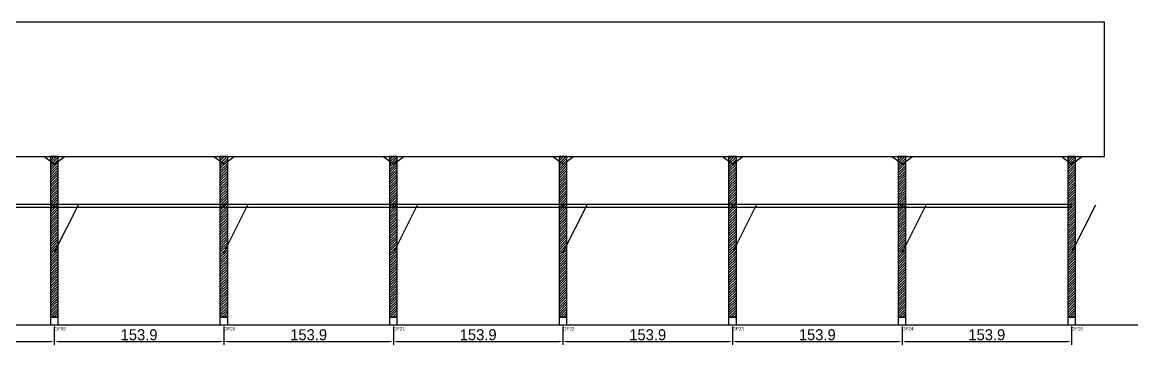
# Model space of a CAD drawing. Header units: metres. Extents: x -30 to 3783, y -25 to 308.
# Drawn here: x 2771 to 3783, y -25 to 268 of the extents above; entities that cross this region are included whole.
import ezdxf

# ---------------------------------------------------------------- set-up
doc = ezdxf.new("R2010")
doc.units = ezdxf.units.M
for name, color, linetype in [('BARRA_ANCORAGEM', 1, 'Continuous'), ('COTA', 241, 'Continuous'), ('GARFOS OK', 3, 'Continuous'), ('NOME DA VIGA', 6, 'Continuous'), ('SARR_7x7', 40, 'Continuous'), ('TIRAS REESCORAMENTO', 252, 'Continuous'), ('VIGAS', 3, 'Continuous')]:
    doc.layers.add(name, color=color, linetype=linetype)
doc.dimstyles.new('EZ DXF', dxfattribs={"dimtxt": 10, "dimasz": 3.5, "dimexe": 3, "dimexo": 1.5, "dimgap": 1, "dimtad": 1, "dimdec": 1, "dimdsep": 46, "dimcen": 2.5, "dimazin": 3, "dimtfac": 1, "dimtmove": 0, "dimatfit": 3})

msp = doc.modelspace()

# ---------------------------------------------------------------- hatches: boundary and pattern name
at = {"layer": 'COTA'}
h = msp.add_hatch(dxfattribs=at)
h.set_pattern_fill('ANSI31', scale=0.5)
h.paths.add_polyline_path([(2796.45, 0), (2803.45, 0), (2803.45, 146), (2796.45, 146)])
h = msp.add_hatch(dxfattribs=at)
h.set_pattern_fill('ANSI31', scale=0.5)
h.paths.add_polyline_path([(2950.34, 0), (2957.34, 0), (2957.34, 146), (2950.34, 146)])
h = msp.add_hatch(dxfattribs=at)
h.set_pattern_fill('ANSI31', scale=0.5)
h.paths.add_polyline_path([(3104.22, 0), (3111.22, 0), (3111.22, 146), (3104.22, 146)])
h = msp.add_hatch(dxfattribs=at)
h.set_pattern_fill('ANSI31', scale=0.5)
h.paths.add_polyline_path([(3258.11, 0), (3265.11, 0), (3265.11, 146), (3258.11, 146)])
h = msp.add_hatch(dxfattribs=at)
h.set_pattern_fill('ANSI31', scale=0.5)
h.paths.add_polyline_path([(3412, 0), (3419, 0), (3419, 146), (3412, 146)])
h = msp.add_hatch(dxfattribs=at)
h.set_pattern_fill('ANSI31', scale=0.5)
h.paths.add_polyline_path([(3565.88, 0), (3572.88, 0), (3572.88, 146), (3565.88, 146)])
h = msp.add_hatch(dxfattribs=at)
h.set_pattern_fill('ANSI31', scale=0.5)
h.paths.add_polyline_path([(3719.77, 0), (3726.77, 0), (3726.77, 146), (3719.77, 146)])

# ---------------------------------------------------------------- linework, layer by layer
at = {"layer": 'BARRA_ANCORAGEM'}
for p, q in [((2799.95, 58.4), (2821.85, 102.2)), ((2953.84, 58.4), (2975.74, 102.2)), ((3107.72, 58.4), (3129.62, 102.2)), ((3261.61, 58.4), (3283.51, 102.2)), ((3415.5, 58.4), (3437.4, 102.2)), ((3569.38, 58.4), (3591.28, 102.2)), ((3723.27, 58.4), (3745.17, 102.2))]:
    msp.add_line(p, q, dxfattribs=at)
at = {"layer": 'GARFOS OK'}
for p, q in [((2799.95, 139), (2790.45, 146)), ((2790.45, 146), (2809.45, 146)), ((2799.95, 139), (2809.45, 146)), ((2953.84, 139), (2944.34, 146)), ((2944.34, 146), (2963.34, 146)), ((2953.84, 139), (2963.34, 146)), ((3107.72, 139), (3098.22, 146)), ((3098.22, 146), (3117.22, 146)), ((3107.72, 139), (3117.22, 146)), ((3261.61, 139), (3252.11, 146)), ((3252.11, 146), (3271.11, 146)), ((3261.61, 139), (3271.11, 146)), ((3415.5, 139), (3406, 146)), ((3406, 146), (3425, 146)), ((3415.5, 139), (3425, 146)), ((3569.38, 139), (3559.88, 146)), ((3559.88, 146), (3578.88, 146)), ((3569.38, 139), (3578.88, 146)), ((3723.27, 139), (3713.77, 146)), ((3713.77, 146), (3732.77, 146)), ((3723.27, 139), (3732.77, 146))]:
    msp.add_line(p, q, dxfattribs=at)
at = {"layer": 'GARFOS OK', "linetype": 'CONTINUOUS'}
msp.add_line((-30, -7), (3783.27, -7), dxfattribs=at)
at = {"layer": 'GARFOS OK'}
for points in [[(2796.45, 0), (2803.45, 0), (2803.45, 146), (2796.45, 146), (2796.45, 0)], [(2950.34, 0), (2957.34, 0), (2957.34, 146), (2950.34, 146), (2950.34, 0)], [(3104.22, 0), (3111.22, 0), (3111.22, 146), (3104.22, 146), (3104.22, 0)], [(3258.11, 0), (3265.11, 0), (3265.11, 146), (3258.11, 146), (3258.11, 0)], [(3412, 0), (3419, 0), (3419, 146), (3412, 146), (3412, 0)], [(3565.88, 0), (3572.88, 0), (3572.88, 146), (3565.88, 146), (3565.88, 0)], [(3719.77, 0), (3726.77, 0), (3726.77, 146), (3719.77, 146), (3719.77, 0)]]:
    msp.add_lwpolyline(points, dxfattribs=at)
at = {"layer": 'SARR_7x7'}
for points in [[(2796.45, -7), (2803.45, -7), (2803.45, 0), (2796.45, 0), (2796.45, -7)], [(2950.34, -7), (2957.34, -7), (2957.34, 0), (2950.34, 0), (2950.34, -7)], [(3104.22, -7), (3111.22, -7), (3111.22, 0), (3104.22, 0), (3104.22, -7)], [(3258.11, -7), (3265.11, -7), (3265.11, 0), (3258.11, 0), (3258.11, -7)], [(3412, -7), (3419, -7), (3419, 0), (3412, 0), (3412, -7)], [(3565.88, -7), (3572.88, -7), (3572.88, 0), (3565.88, 0), (3565.88, -7)], [(3719.77, -7), (3726.77, -7), (3726.77, 0), (3719.77, 0), (3719.77, -7)]]:
    msp.add_lwpolyline(points, dxfattribs=at)
at = {"layer": 'TIRAS REESCORAMENTO'}
for points in [[(2646.07, 100), (2799.95, 100), (2799.95, 102.5), (2646.07, 102.5), (2646.07, 100)], [(2799.95, 100), (2953.84, 100), (2953.84, 102.5), (2799.95, 102.5), (2799.95, 100)], [(2953.84, 100), (3107.72, 100), (3107.72, 102.5), (2953.84, 102.5), (2953.84, 100)], [(3107.72, 100), (3261.61, 100), (3261.61, 102.5), (3107.72, 102.5), (3107.72, 100)], [(3261.61, 100), (3415.5, 100), (3415.5, 102.5), (3261.61, 102.5), (3261.61, 100)], [(3415.5, 100), (3569.38, 100), (3569.38, 102.5), (3415.5, 102.5), (3415.5, 100)], [(3569.38, 100), (3723.27, 100), (3723.27, 102.5), (3569.38, 102.5), (3569.38, 100)]]:
    msp.add_lwpolyline(points, dxfattribs=at)
at = {"layer": 'VIGAS'}
msp.add_lwpolyline([(0, 146), (3753.27, 146), (3753.27, 268), (0, 268), (0, 146)], dxfattribs=at)

# ---------------------------------------------------------------- texts
at = {"layer": 'NOME DA VIGA'}
for s, p in [('GF19', (2799.95, -12)), ('GF20', (2953.84, -12)), ('GF21', (3107.72, -12)), ('GF22', (3261.61, -12)), ('GF23', (3415.5, -12)), ('GF24', (3569.38, -12)), ('GF25', (3723.27, -12))]:
    msp.add_text(s, height=3, dxfattribs=at).set_placement(p)

# ---------------------------------------------------------------- dimensions: what is measured, and where the dimension line sits
at = {"layer": 'COTA'}
for base, p1, p2 in [((2646.07, -22), (2646.07, -7), (2799.95, -7)), ((2799.95, -22), (2799.95, -7), (2953.84, -7)), ((2953.84, -22), (2953.84, -7), (3107.72, -7)), ((3107.72, -22), (3107.72, -7), (3261.61, -7)), ((3261.61, -22), (3261.61, -7), (3415.5, -7)), ((3415.5, -22), (3415.5, -7), (3569.38, -7)), ((3569.38, -22), (3569.38, -7), (3723.27, -7))]:
    msp.add_linear_dim(base=base, p1=p1, p2=p2, dimstyle='EZ DXF', dxfattribs=at).render()

doc.saveas('drawing.dxf')
